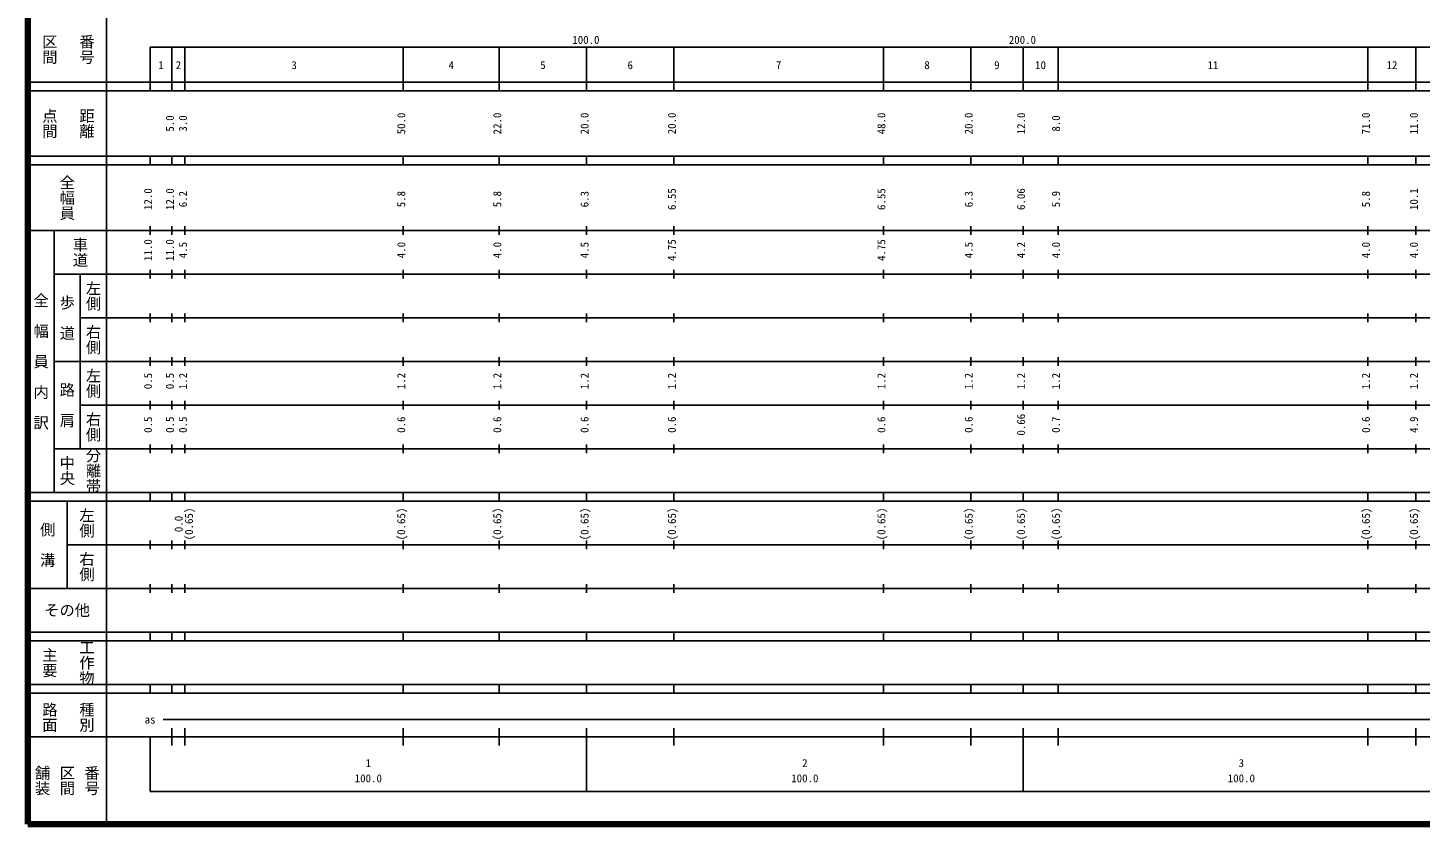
# Model space of a CAD drawing. Units: millimetres on the paper, enlarged 1000 times. Extents: x 40000 to 680000, y 20000 to 380000.
# Drawn here: x 40000 to 358964, y 20000 to 202409 of the extents above; entities that cross this region are included whole.
import ezdxf
from ezdxf.enums import TextEntityAlignment as Align

# ---------------------------------------------------------------- set-up
doc = ezdxf.new("R2010")
doc.units = ezdxf.units.MM
doc.header["$LTSCALE"] = 1000
doc.layers.add('M-TTL', color=2, linetype='Continuous', lineweight=140)
doc.layers.add('M-TTL-BAND', color=7, linetype='Continuous', lineweight=25)
doc.styles.add('@ＭＳ ゴシック', font='')
doc.styles.add('ＭＳ ゴシック', font='')
doc.styles.get('@ＭＳ ゴシック').set_extended_font_data('@MS Gothic')
doc.styles.get('ＭＳ ゴシック').set_extended_font_data('MS Gothic')

msp = doc.modelspace()

# ---------------------------------------------------------------- linework, layer by layer
at = {"layer": 'M-TTL'}
for p, q in [((40000, 380000), (40000, 20000)), ((40000, 20000), (680000, 20000))]:
    msp.add_line(p, q, dxfattribs=at)
at = {"layer": 'M-TTL-BAND'}
for p, q in [((58000, 370000), (58000, 20000)), ((68000, 198000), (579000, 198000)), ((68000, 198000), (68000, 188000)), ((73000, 188000), (73000, 198000)), ((76000, 188000), (76000, 198000)), ((126000, 188000), (126000, 198000)), ((148000, 188000), (148000, 198000)), ((168000, 188000), (168000, 198000)), ((188000, 188000), (188000, 198000)), ((236000, 188000), (236000, 198000)), ((256000, 188000), (256000, 198000)), ((268000, 188000), (268000, 198000)), ((276000, 188000), (276000, 198000)), ((347000, 188000), (347000, 198000)), ((358000, 188000), (358000, 198000)), ((40000, 190000), (579000, 190000)), ((40000, 188000), (579000, 188000)), ((40000, 173000), (579000, 173000)), ((68000, 171000), (68000, 173000)), ((73000, 171000), (73000, 173000)), ((76000, 171000), (76000, 173000)), ((126000, 171000), (126000, 173000)), ((148000, 171000), (148000, 173000)), ((168000, 171000), (168000, 173000)), ((188000, 171000), (188000, 173000)), ((236000, 171000), (236000, 173000)), ((256000, 171000), (256000, 173000)), ((268000, 171000), (268000, 173000)), ((276000, 171000), (276000, 173000)), ((347000, 171000), (347000, 173000)), ((358000, 171000), (358000, 173000)), ((40000, 171000), (579000, 171000)), ((68000, 155000), (68000, 157000)), ((73000, 155000), (73000, 157000)), ((76000, 155000), (76000, 157000)), ((126000, 155000), (126000, 157000)), ((148000, 155000), (148000, 157000)), ((168000, 155000), (168000, 157000)), ((188000, 155000), (188000, 157000)), ((236000, 155000), (236000, 157000)), ((256000, 155000), (256000, 157000)), ((268000, 155000), (268000, 157000)), ((276000, 155000), (276000, 157000)), ((347000, 155000), (347000, 157000)), ((358000, 155000), (358000, 157000)), ((40000, 156000), (579000, 156000)), ((46000, 96000), (46000, 156000)), ((68000, 145000), (68000, 147000)), ((73000, 145000), (73000, 147000)), ((76000, 145000), (76000, 147000)), ((126000, 145000), (126000, 147000)), ((148000, 145000), (148000, 147000)), ((168000, 145000), (168000, 147000)), ((188000, 145000), (188000, 147000)), ((236000, 145000), (236000, 147000)), ((256000, 145000), (256000, 147000)), ((268000, 145000), (268000, 147000)), ((276000, 145000), (276000, 147000)), ((347000, 145000), (347000, 147000)), ((358000, 145000), (358000, 147000)), ((46000, 146000), (579000, 146000)), ((52000, 146000), (52000, 106000)), ((52000, 136000), (579000, 136000)), ((68000, 135000), (68000, 137000)), ((73000, 135000), (73000, 137000)), ((76000, 135000), (76000, 137000)), ((126000, 135000), (126000, 137000)), ((148000, 135000), (148000, 137000)), ((168000, 135000), (168000, 137000)), ((188000, 135000), (188000, 137000)), ((236000, 135000), (236000, 137000)), ((256000, 135000), (256000, 137000)), ((268000, 135000), (268000, 137000)), ((276000, 135000), (276000, 137000)), ((347000, 135000), (347000, 137000)), ((358000, 135000), (358000, 137000)), ((46000, 126000), (579000, 126000)), ((68000, 125000), (68000, 127000)), ((73000, 125000), (73000, 127000)), ((76000, 125000), (76000, 127000)), ((126000, 125000), (126000, 127000)), ((148000, 125000), (148000, 127000)), ((168000, 125000), (168000, 127000)), ((188000, 125000), (188000, 127000)), ((236000, 125000), (236000, 127000)), ((256000, 125000), (256000, 127000)), ((268000, 125000), (268000, 127000)), ((276000, 125000), (276000, 127000)), ((347000, 125000), (347000, 127000)), ((358000, 125000), (358000, 127000)), ((52000, 116000), (579000, 116000)), ((68000, 115000), (68000, 117000)), ((73000, 115000), (73000, 117000)), ((76000, 115000), (76000, 117000)), ((126000, 115000), (126000, 117000)), ((148000, 115000), (148000, 117000)), ((168000, 115000), (168000, 117000)), ((188000, 115000), (188000, 117000)), ((236000, 115000), (236000, 117000)), ((256000, 115000), (256000, 117000)), ((268000, 115000), (268000, 117000)), ((276000, 115000), (276000, 117000)), ((347000, 115000), (347000, 117000)), ((358000, 115000), (358000, 117000)), ((46000, 106000), (579000, 106000)), ((68000, 105000), (68000, 107000)), ((73000, 105000), (73000, 107000)), ((76000, 105000), (76000, 107000)), ((126000, 105000), (126000, 107000)), ((148000, 105000), (148000, 107000)), ((168000, 105000), (168000, 107000)), ((188000, 105000), (188000, 107000)), ((236000, 105000), (236000, 107000)), ((256000, 105000), (256000, 107000)), ((268000, 105000), (268000, 107000)), ((276000, 105000), (276000, 107000)), ((347000, 105000), (347000, 107000)), ((358000, 105000), (358000, 107000)), ((40000, 96000), (579000, 96000)), ((68000, 94000), (68000, 96000)), ((73000, 94000), (73000, 96000)), ((76000, 94000), (76000, 96000)), ((126000, 94000), (126000, 96000)), ((148000, 94000), (148000, 96000)), ((168000, 94000), (168000, 96000)), ((188000, 94000), (188000, 96000)), ((236000, 94000), (236000, 96000)), ((256000, 94000), (256000, 96000)), ((268000, 94000), (268000, 96000)), ((276000, 94000), (276000, 96000)), ((347000, 94000), (347000, 96000)), ((358000, 94000), (358000, 96000)), ((40000, 94000), (579000, 94000)), ((49000, 94000), (49000, 74000)), ((49000, 84000), (579000, 84000)), ((68000, 83000), (68000, 85000)), ((73000, 83000), (73000, 85000)), ((76000, 83000), (76000, 85000)), ((126000, 83000), (126000, 85000)), ((148000, 83000), (148000, 85000)), ((168000, 83000), (168000, 85000)), ((188000, 83000), (188000, 85000)), ((236000, 83000), (236000, 85000)), ((256000, 83000), (256000, 85000)), ((268000, 83000), (268000, 85000)), ((276000, 83000), (276000, 85000)), ((347000, 83000), (347000, 85000)), ((358000, 83000), (358000, 85000)), ((40000, 74000), (579000, 74000)), ((68000, 73000), (68000, 75000)), ((73000, 73000), (73000, 75000)), ((76000, 73000), (76000, 75000)), ((126000, 73000), (126000, 75000)), ((148000, 73000), (148000, 75000)), ((168000, 73000), (168000, 75000)), ((188000, 73000), (188000, 75000)), ((236000, 73000), (236000, 75000)), ((256000, 73000), (256000, 75000)), ((268000, 73000), (268000, 75000)), ((276000, 73000), (276000, 75000)), ((347000, 73000), (347000, 75000)), ((358000, 73000), (358000, 75000)), ((40000, 64000), (579000, 64000)), ((68000, 62000), (68000, 64000)), ((73000, 62000), (73000, 64000)), ((76000, 62000), (76000, 64000)), ((126000, 62000), (126000, 64000)), ((148000, 62000), (148000, 64000)), ((168000, 62000), (168000, 64000)), ((188000, 62000), (188000, 64000)), ((236000, 62000), (236000, 64000)), ((256000, 62000), (256000, 64000)), ((268000, 62000), (268000, 64000)), ((276000, 62000), (276000, 64000)), ((347000, 62000), (347000, 64000)), ((358000, 62000), (358000, 64000)), ((40000, 62000), (579000, 62000)), ((40000, 52000), (579000, 52000)), ((68000, 50000), (68000, 52000)), ((73000, 50000), (73000, 52000)), ((76000, 50000), (76000, 52000)), ((126000, 50000), (126000, 52000)), ((148000, 50000), (148000, 52000)), ((168000, 50000), (168000, 52000)), ((188000, 50000), (188000, 52000)), ((236000, 50000), (236000, 52000)), ((256000, 50000), (256000, 52000)), ((268000, 50000), (268000, 52000)), ((276000, 50000), (276000, 52000)), ((347000, 50000), (347000, 52000)), ((358000, 50000), (358000, 52000)), ((40000, 50000), (579000, 50000)), ((71000, 44000), (565000, 44000)), ((73000, 38000), (73000, 42000)), ((76000, 38000), (76000, 42000)), ((126000, 38000), (126000, 42000)), ((148000, 38000), (148000, 42000)), ((168000, 27500), (168000, 42000)), ((188000, 38000), (188000, 42000)), ((236000, 38000), (236000, 42000)), ((256000, 38000), (256000, 42000)), ((268000, 27500), (268000, 42000)), ((276000, 38000), (276000, 42000)), ((347000, 38000), (347000, 42000)), ((358000, 38000), (358000, 42000)), ((40000, 40000), (579000, 40000)), ((68000, 40000), (68000, 27500)), ((68000, 27500), (579000, 27500))]:
    msp.add_line(p, q, dxfattribs=at)

# ---------------------------------------------------------------- texts
at = {"layer": 'M-TTL-BAND', "style": '@ＭＳ ゴシック'}
for s, p in [('区間', (45000, 197500)), ('番号', (53500, 197500)), ('点間', (45000, 180500)), ('距離', (53500, 180500)), ('全幅員', (49000, 163500)), ('車道', (52000, 151000)), ('左側', (55000, 141000)), ('全\u3000幅\u3000員\u3000内\u3000訳', (43000, 126000)), ('歩\u3000道', (49000, 136000)), ('右側', (55000, 131000)), ('左側', (55000, 121000)), ('路\u3000肩', (49000, 116000)), ('右側', (55000, 111000)), ('分離帯', (55000, 101000)), ('中央', (49000, 101000)), ('左側', (53500, 89000)), ('側\u3000溝', (44500, 84000)), ('右側', (53500, 79000)), ('工作物', (53500, 57000)), ('主要', (45000, 57000)), ('路面', (45000, 44500)), ('種別', (53500, 44500)), ('舗装', (43333, 30000)), ('区間', (49000, 30000)), ('番号', (54667, 30000))]:
    msp.add_text(s, height=2566, rotation=270, dxfattribs=at).set_placement(p, align=Align.MIDDLE_CENTER)
at = {"layer": 'M-TTL-BAND', "style": 'ＭＳ ゴシック'}
for s, p in [('100.0', (167844, 198195)), ('200.0', (267844, 198195)), ('1', (70500, 192405)), ('2', (74500, 192405)), ('3', (101000, 192405)), ('4', (137000, 192405)), ('5', (158000, 192405)), ('6', (178000, 192405)), ('7', (212000, 192405)), ('8', (246000, 192405)), ('9', (262000, 192405)), ('10', (272000, 192405)), ('11', (311500, 192405)), ('12', (352500, 192405)), ('as', (68000, 42500)), ('1', (118000, 32523)), ('2', (218000, 32523)), ('3', (318000, 32523)), ('100.0', (118000, 29033)), ('100.0', (218000, 29033)), ('100.0', (318000, 29033))]:
    msp.add_text(s, height=1833, dxfattribs=at).set_placement(p, align=Align.BOTTOM_CENTER)
for s, p in [('5.0', (74000, 180500)), ('3.0', (77000, 180500)), ('50.0', (127000, 180500)), ('22.0', (149000, 180500)), ('20.0', (169000, 180500)), ('20.0', (189000, 180500)), ('48.0', (237000, 180500)), ('20.0', (257000, 180500)), ('12.0', (269000, 180500)), ('8.0', (277000, 180500)), ('71.0', (348000, 180500)), ('11.0', (359000, 180500)), ('12.0', (69000, 163174)), ('12.0', (74000, 163174)), ('6.2', (77000, 163174)), ('5.8', (127000, 163174)), ('5.8', (149000, 163174)), ('6.3', (169000, 163174)), ('6.55', (189000, 163174)), ('6.55', (237000, 163174)), ('6.3', (257000, 163174)), ('6.06', (269000, 163174)), ('5.9', (277000, 163174)), ('5.8', (348000, 163174)), ('10.1', (359000, 163174)), ('11.0', (69000, 151500)), ('11.0', (74000, 151500)), ('4.5', (77000, 151500)), ('4.0', (127000, 151500)), ('4.0', (149000, 151500)), ('4.5', (169000, 151500)), ('4.75', (189000, 151500)), ('4.75', (237000, 151500)), ('4.5', (257000, 151500)), ('4.2', (269000, 151500)), ('4.0', (277000, 151500)), ('4.0', (348000, 151500)), ('4.0', (359000, 151500)), ('0.5', (69000, 121500)), ('0.5', (74000, 121500)), ('1.2', (77000, 121500)), ('1.2', (127000, 121500)), ('1.2', (149000, 121500)), ('1.2', (169000, 121500)), ('1.2', (189000, 121500)), ('1.2', (237000, 121500)), ('1.2', (257000, 121500)), ('1.2', (269000, 121500)), ('1.2', (277000, 121500)), ('1.2', (348000, 121500)), ('1.2', (359000, 121500)), ('0.5', (69000, 111500)), ('0.5', (74000, 111500)), ('0.5', (77000, 111500)), ('0.6', (127000, 111500)), ('0.6', (149000, 111500)), ('0.6', (169000, 111500)), ('0.6', (189000, 111500)), ('0.6', (237000, 111500)), ('0.6', (257000, 111500)), ('0.66', (269000, 111500)), ('0.7', (277000, 111500)), ('0.6', (348000, 111500)), ('4.9', (359000, 111500)), ('0.0', (76000, 88764)), ('(0.65)', (78370, 88764)), ('(0.65)', (127000, 88764)), ('(0.65)', (149000, 88764)), ('(0.65)', (169000, 88764)), ('(0.65)', (189000, 88764)), ('(0.65)', (237000, 88764)), ('(0.65)', (257000, 88764)), ('(0.65)', (269000, 88764)), ('(0.65)', (277000, 88764)), ('(0.65)', (348000, 88764)), ('(0.65)', (359000, 88764))]:
    msp.add_text(s, height=1833, rotation=90, dxfattribs=at).set_placement(p, align=Align.BOTTOM_CENTER)
msp.add_text('その他', height=2566, dxfattribs=at).set_placement((49000, 69000), align=Align.MIDDLE_CENTER)

doc.saveas('drawing.dxf')
